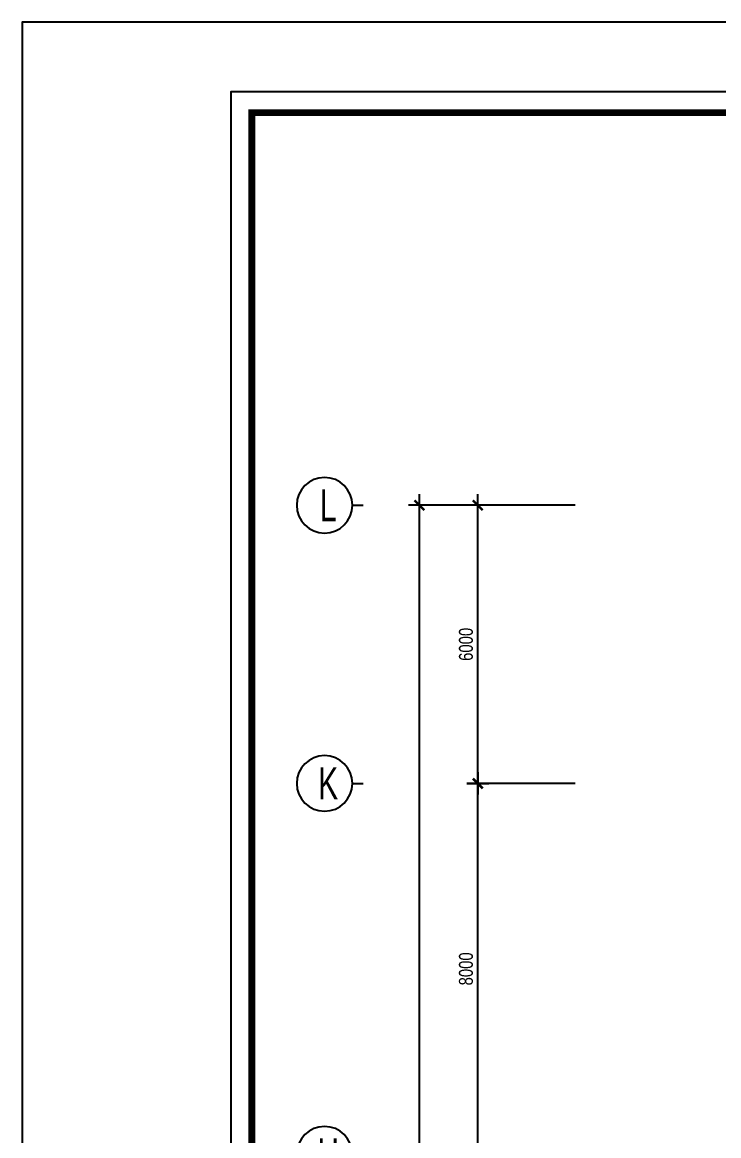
# Model space of a CAD drawing. Header units: metres. Extents: x 352651 to 1421851, y -87441 to -24441.
# Drawn here: x 709051 to 724077, y -48460 to -24441 of the extents above; entities that cross this region are included whole.
import ezdxf
from ezdxf.enums import TextEntityAlignment as Align

# ---------------------------------------------------------------- set-up
doc = ezdxf.new("R2010")
doc.units = ezdxf.units.M
doc.header["$LTSCALE"] = 300
doc.header["$MEASUREMENT"] = 0
doc.header["$PDMODE"] = 2
doc.linetypes.add('DASHED2', pattern=[0.375, 0.25, -0.125])
doc.layers.get('0').update_dxf_attribs({"linetype": 'CONTINUOUS'})
doc.layers.get('Defpoints').update_dxf_attribs({"linetype": 'CONTINUOUS'})
for name, color, linetype in [('0-TEXT', 7, 'CONTINUOUS'), ('0-THAY', 7, 'CONTINUOUS'), ('DIM', 1, 'CONTINUOUS'), ('HATCH', 145, 'CONTINUOUS'), ('TEXT', 4, 'CONTINUOUS'), ('THAY', 9, 'CONTINUOUS'), ('TUONG', 7, 'CONTINUOUS')]:
    doc.layers.add(name, color=color, linetype=linetype)
doc.styles.add('CHUKICHTHUOC', font='vnshx.shx', dxfattribs={"width": 0.8, "height": 300, "bigfont": '@extfont2.shx'})
doc.styles.add('CHUTENTRUC', font='VnAvantH.TTF', dxfattribs={"width": 0.8})
doc.dimstyles.new('150', dxfattribs={"dimscale": 150, "dimtxt": 2, "dimasz": 0.1, "dimexe": 1, "dimexo": 0, "dimgap": 0.7, "dimtad": 1, "dimdec": 0, "dimzin": 0, "dimdsep": 46, "dimtxsty": 'CHUKICHTHUOC', "dimblk": 'ARR', "dimcen": 0, "dimdle": 1, "dimclrd": 3, "dimclre": 3, "dimclrt": 3, "dimadec": 0, "dimazin": 0, "dimtfac": 1, "dimtdec": 0, "dimtix": 1, "dimtmove": 2, "dimatfit": 3, "dimldrblk": 'ARR', "dimfxl": 1, "dimtolj": 1, "dimtzin": 0, "dimarcsym": 0})

# ---------------------------------------------------------------- blocks, each defined once
blk = doc.blocks.new('ARR')
at = {"color": 1}
for p, q in [((-16, 0), (16, 0)), ((0, -16), (0, 16))]:
    blk.add_line(p, q, dxfattribs=at)
at = {"color": 3, "const_width": 3.6}
blk.add_lwpolyline([(-7.1, -7.1), (7.1, 7.1)], dxfattribs=at)
blk = doc.blocks.new('*D194')
at = {"layer": 'Defpoints', "color": 0, "transparency": 16777216}
for p in [(718879, -34860), (720980, -34860), (720980, -40860)]:
    blk.add_point(p, dxfattribs=at)
at = {"layer": 'DIM', "color": 3, "lineweight": -2, "transparency": 16777216}
for p, q in [((720980, -34860), (718729, -34860)), ((718879, -40845), (718879, -34875)), ((720980, -40860), (718729, -40860))]:
    blk.add_line(p, q, dxfattribs=at)
at = {"layer": 'DIM', "color": 3, "lineweight": -2, "transparency": 16777216, "xscale": 15, "yscale": 15, "zscale": 15}
for p, rotation in [((718879, -34860), 90), ((718879, -40860), 270)]:
    blk.add_blockref('ARR', p, dxfattribs=dict(at, rotation=rotation))
at = {"layer": 'DIM', "color": 3, "transparency": 16777216, "insert": (718624, -37860), "char_height": 300, "attachment_point": 5, "rotation": 90, "style": 'CHUKICHTHUOC'}
blk.add_mtext('\\A1;6000', dxfattribs=at)
blk = doc.blocks.new('*D195')
at = {"layer": 'Defpoints', "color": 0, "transparency": 16777216}
for p in [(717620, -34860), (720980, -34860), (720980, -75860)]:
    blk.add_point(p, dxfattribs=at)
at = {"layer": 'DIM', "color": 3, "lineweight": -2, "transparency": 16777216}
for p, q in [((720980, -34860), (717470, -34860)), ((717620, -75845), (717620, -34875)), ((720980, -75860), (717470, -75860))]:
    blk.add_line(p, q, dxfattribs=at)
at = {"layer": 'DIM', "color": 3, "lineweight": -2, "transparency": 16777216, "xscale": 15, "yscale": 15, "zscale": 15}
for p, rotation in [((717620, -34860), 90), ((717620, -75860), 270)]:
    blk.add_blockref('ARR', p, dxfattribs=dict(at, rotation=rotation))
at = {"layer": 'DIM', "color": 3, "transparency": 16777216, "insert": (717182, -53832), "char_height": 300, "attachment_point": 5, "rotation": 90, "style": 'CHUKICHTHUOC'}
blk.add_mtext('\\A1;41000', dxfattribs=at)
blk = doc.blocks.new('*D206')
at = {"layer": 'Defpoints', "color": 0, "transparency": 16777216}
for p in [(718879, -40860), (720980, -40860), (720980, -48860)]:
    blk.add_point(p, dxfattribs=at)
at = {"layer": 'DIM', "color": 3, "lineweight": -2, "transparency": 16777216}
for p, q in [((720980, -40860), (718729, -40860)), ((718879, -48845), (718879, -40875)), ((720980, -48860), (718729, -48860))]:
    blk.add_line(p, q, dxfattribs=at)
at = {"layer": 'DIM', "color": 3, "lineweight": -2, "transparency": 16777216, "xscale": 15, "yscale": 15, "zscale": 15}
for p, rotation in [((718879, -40860), 90), ((718879, -48860), 270)]:
    blk.add_blockref('ARR', p, dxfattribs=dict(at, rotation=rotation))
at = {"layer": 'DIM', "color": 3, "transparency": 16777216, "insert": (718624, -44860), "char_height": 300, "attachment_point": 5, "rotation": 90, "style": 'CHUKICHTHUOC'}
blk.add_mtext('\\A1;8000', dxfattribs=at)
blk = doc.blocks.new('TENTRUC')
at = {"layer": '0-THAY'}
blk.add_line((0, -1.4), (0, -0.4), dxfattribs=at)
blk.add_circle((0, -4), 2.6, dxfattribs=at)
at = {"layer": '0-TEXT', "style": 'CHUTENTRUC', "width": 0.7}
blk.add_attdef('E5', text='', height=3, dxfattribs=at).set_placement((0, -4), align=Align.MIDDLE_CENTER)

msp = doc.modelspace()

# ---------------------------------------------------------------- linework, layer by layer
for const_width in [150, 51.9]:
    msp.add_lwpolyline([(714000.9, -85490.5), (796200.9, -85490.5), (796200.9, -26390.5), (714000.9, -26390.5)], close=True, dxfattribs=dict(const_width=const_width))
at = {"layer": 'Defpoints', "linetype": 'DASHED2'}
msp.add_lwpolyline([(709050.9, -87440.5), (798150.9, -87440.5), (798150.9, -24440.5), (709050.9, -24440.5)], close=True, dxfattribs=at)
msp.add_lwpolyline([(709050.9, -87440.5), (798150.9, -87440.5), (798150.9, -24440.5), (709050.9, -24440.5)], close=True, dxfattribs=at)
at = {"layer": 'HATCH', "linetype": 'ByBlock'}
msp.add_lwpolyline([(713550.9, -85940.5), (796650.9, -85940.5), (796650.9, -25940.5), (713550.9, -25940.5)], close=True, dxfattribs=at)
at = {"layer": 'THAY', "linetype": 'ByBlock'}
msp.add_lwpolyline([(713550.9, -85940.5), (796650.9, -85940.5), (796650.9, -25940.5), (713550.9, -25940.5)], close=True, dxfattribs=at)
at = {"layer": 'TUONG'}
msp.add_lwpolyline([(709050.9, -87440.5), (798150.9, -87440.5), (798150.9, -24440.5), (709050.9, -24440.5)], close=True, dxfattribs=at)

# ---------------------------------------------------------------- block references
at = {"layer": 'TEXT'}
ref = msp.add_blockref('TENTRUC', (716496.1, -34859.6), dxfattribs=dict(at, xscale=-230.7692307692487, yscale=230.7692307692487, zscale=230.7692307692917, rotation=270))
ref.add_attrib('E5', 'l', dxfattribs={"layer": '0-TEXT', "height": 692.3, "style": 'CHUTENTRUC', "width": 0.7}).set_placement((715651.8, -34859.6), align=Align.MIDDLE_CENTER)
ref = msp.add_blockref('TENTRUC', (716496.1, -40859.6), dxfattribs=dict(at, xscale=-230.7692307692487, yscale=230.7692307692487, zscale=230.7692307692917, rotation=270))
ref.add_attrib('E5', 'k', dxfattribs={"layer": '0-TEXT', "height": 692.3, "style": 'CHUTENTRUC', "width": 0.7}).set_placement((715651.8, -40859.6), align=Align.MIDDLE_CENTER)
ref = msp.add_blockref('TENTRUC', (716496.1, -48859.6), dxfattribs=dict(at, xscale=-230.7692307692487, yscale=230.7692307692487, zscale=230.7692307692917, rotation=270))
ref.add_attrib('E5', 'h', dxfattribs={"layer": '0-TEXT', "height": 692.3, "style": 'CHUTENTRUC', "width": 0.7}).set_placement((715651.8, -48859.6), align=Align.MIDDLE_CENTER)

# ---------------------------------------------------------------- dimensions: what is measured, and where the dimension line sits
at = {"layer": 'DIM'}
dim = msp.add_linear_dim(base=(717619.5, -34859.6), p1=(720979.8, -75859.6), p2=(720979.8, -34859.6), angle=90, dimstyle='150', dxfattribs=at)
dim.commit()
dim.dimension.update_dxf_attribs({"geometry": '*D195', "text_midpoint": (717182, -53831.9), "dimtype": 160})
for base, p1, p2, picture, middle in [((718878.7, -34859.6), (720979.8, -40859.6), (720979.8, -34859.6), '*D194', (718623.7, -37859.6)), ((718878.7, -40859.6), (720979.8, -48859.6), (720979.8, -40859.6), '*D206', (718623.7, -44859.6))]:
    dim = msp.add_linear_dim(base=base, p1=p1, p2=p2, angle=90, dimstyle='150', dxfattribs=at)
    dim.commit()
    dim.dimension.update_dxf_attribs({"geometry": picture, "text_midpoint": middle})

doc.saveas('drawing.dxf')
